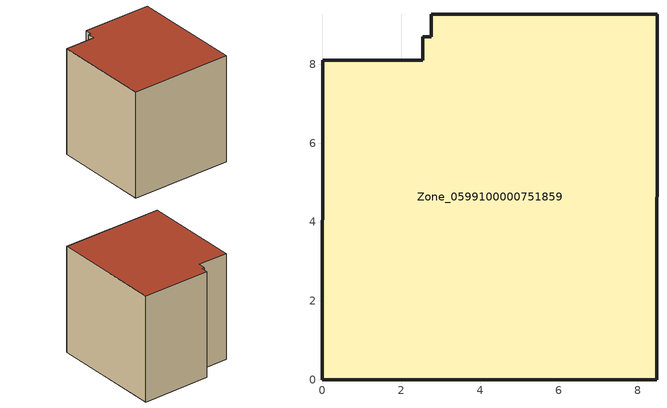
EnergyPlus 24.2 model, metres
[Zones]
Zone_0599100000751859
 floor ground (C_G): 2.54,8.71 2.77,8.71 2.77,9.27 8.49,9.27 8.49,0 0,0 0.01,8.11 2.54,8.11 z0
 wall outside (C_F): 0.01,8.11 0,0 8.49,0 8.49,9.27 2.77,9.27 2.77,8.71 2.54,8.71 2.54,8.11 0.01,8.11 z0:8.96
 roof outside (C_R): 2.77,8.71 2.54,8.71 2.54,8.11 0.01,8.11 0,0 8.49,0 8.49,9.27 2.77,9.27 z8.96
[BUILDING]
Pand.0599100000751859: North Axis=0; Terrain=City; Loads Convergence Tolerance Value=0.04; Temperature Convergence Tolerance Value=0.4; Solar Distribution=FullExterior; Maximum Number of Warmup Days=25; Minimum Number of Warmup Days=1
[Site:Location]
Rotterdam.The.Hague.AP_ZH_NLD Design_Conditions: Latitude=51.96; Longitude=4.45; Time Zone=1; Elevation=-4.5
[SITE:GROUNDTEMPERATURE:BUILDINGSURFACE]
18, 18, 18, 18, 18, 18, 18, 18, 18, 18, 18, 18
[MATERIAL] Thermal Absorptance=0.9; Solar Absorptance=0.7; Visible Absorptance=0.7
Name | Roughness | Thickness | Conductivity | Density | Specific Heat
G.TI.2006-2014 | MediumSmooth | 0.15 | 0.06 | 540 | 1210
F.TI.2006-2014 | Rough | 0.3 | 0.12 | 1920 | 840
R.TI.2006-2014 | MediumRough | 0.2 | 0.08 | 1500 | 1000
[CONSTRUCTION]
C_G: G.TI.2006-2014
C_F: F.TI.2006-2014
C_R: R.TI.2006-2014
[ZONE]
Zone_0599100000751859: Type=1; Multiplier=1; Ceiling Height=Autocalculate; Volume=Autocalculate; Floor Area=autocalculate; Part of Total Floor Area=Yes
[ZONEINFILTRATION:DESIGNFLOWRATE]
Infil_Zone_0599100000751859: Zone or ZoneList or Space or SpaceList=Zone_0599100000751859; Schedule=AlwaysOn; Design Flow Rate Calculation Method=Flow/Area; Flow Rate per Floor Area=0.0015; Constant Term Coefficient=1; Temperature Term Coefficient=0; Velocity Term Coefficient=0; Velocity Squared Term Coefficient=0
[HVACTEMPLATE:ZONE:IDEALLOADSAIRSYSTEM]
Zone_0599100000751859: Maximum Heating Supply Air Temperature=50; Minimum Cooling Supply Air Temperature=13; Maximum Heating Supply Air Humidity Ratio=0.0156; Minimum Cooling Supply Air Humidity Ratio=0.0077; Heating Limit=NoLimit; Cooling Limit=NoLimit; Dehumidification Control Type=ConstantSensibleHeatRatio; Cooling Sensible Heat Ratio=0.7; Dehumidification Setpoint=60; Humidification Control Type=None; Humidification Setpoint=30; Outdoor Air Method=None; Outdoor Air Flow Rate per Person=0.00944; Outdoor Air Flow Rate per Zone Floor Area=0; Outdoor Air Flow Rate per Zone=0; Demand Controlled Ventilation Type=None; Outdoor Air Economizer Type=NoEconomizer; Heat Recovery Type=None; Sensible Heat Recovery Effectiveness=0.7; Latent Heat Recovery Effectiveness=0.65
[ZONECONTROL:THERMOSTAT]
ThermostatControl_Zone_0599100000751859: Zone or ZoneList=Zone_0599100000751859; Control Type Schedule=DualSetpointControlType; Control 1=Thermostat_Zone_0599100000751859; Temperature Difference Between Cutout And Setpoint=0
[THERMOSTATSETPOINT:DUALSETPOINT]
Thermostat_Zone_0599100000751859: Heating Setpoint Temperature Schedule=HeatingSetpoint_Zone_0599100000751859; Cooling Setpoint Temperature Schedule=CoolingSetpoint_Zone_0599100000751859
[SCHEDULE:COMPACT]
HeatingSetpoint_Zone_0599100000751859: Through: 12/31, For: AllDays, Until: 24:00, 21
CoolingSetpoint_Zone_0599100000751859: Through: 12/31, For: AllDays, Until: 24:00, 24
DualSetpointControlType: Through: 12/31, For: AllDays, Until: 24:00, 4
AlwaysOn: Through: 12/31, For: AllDays, Until: 24:00, 1
